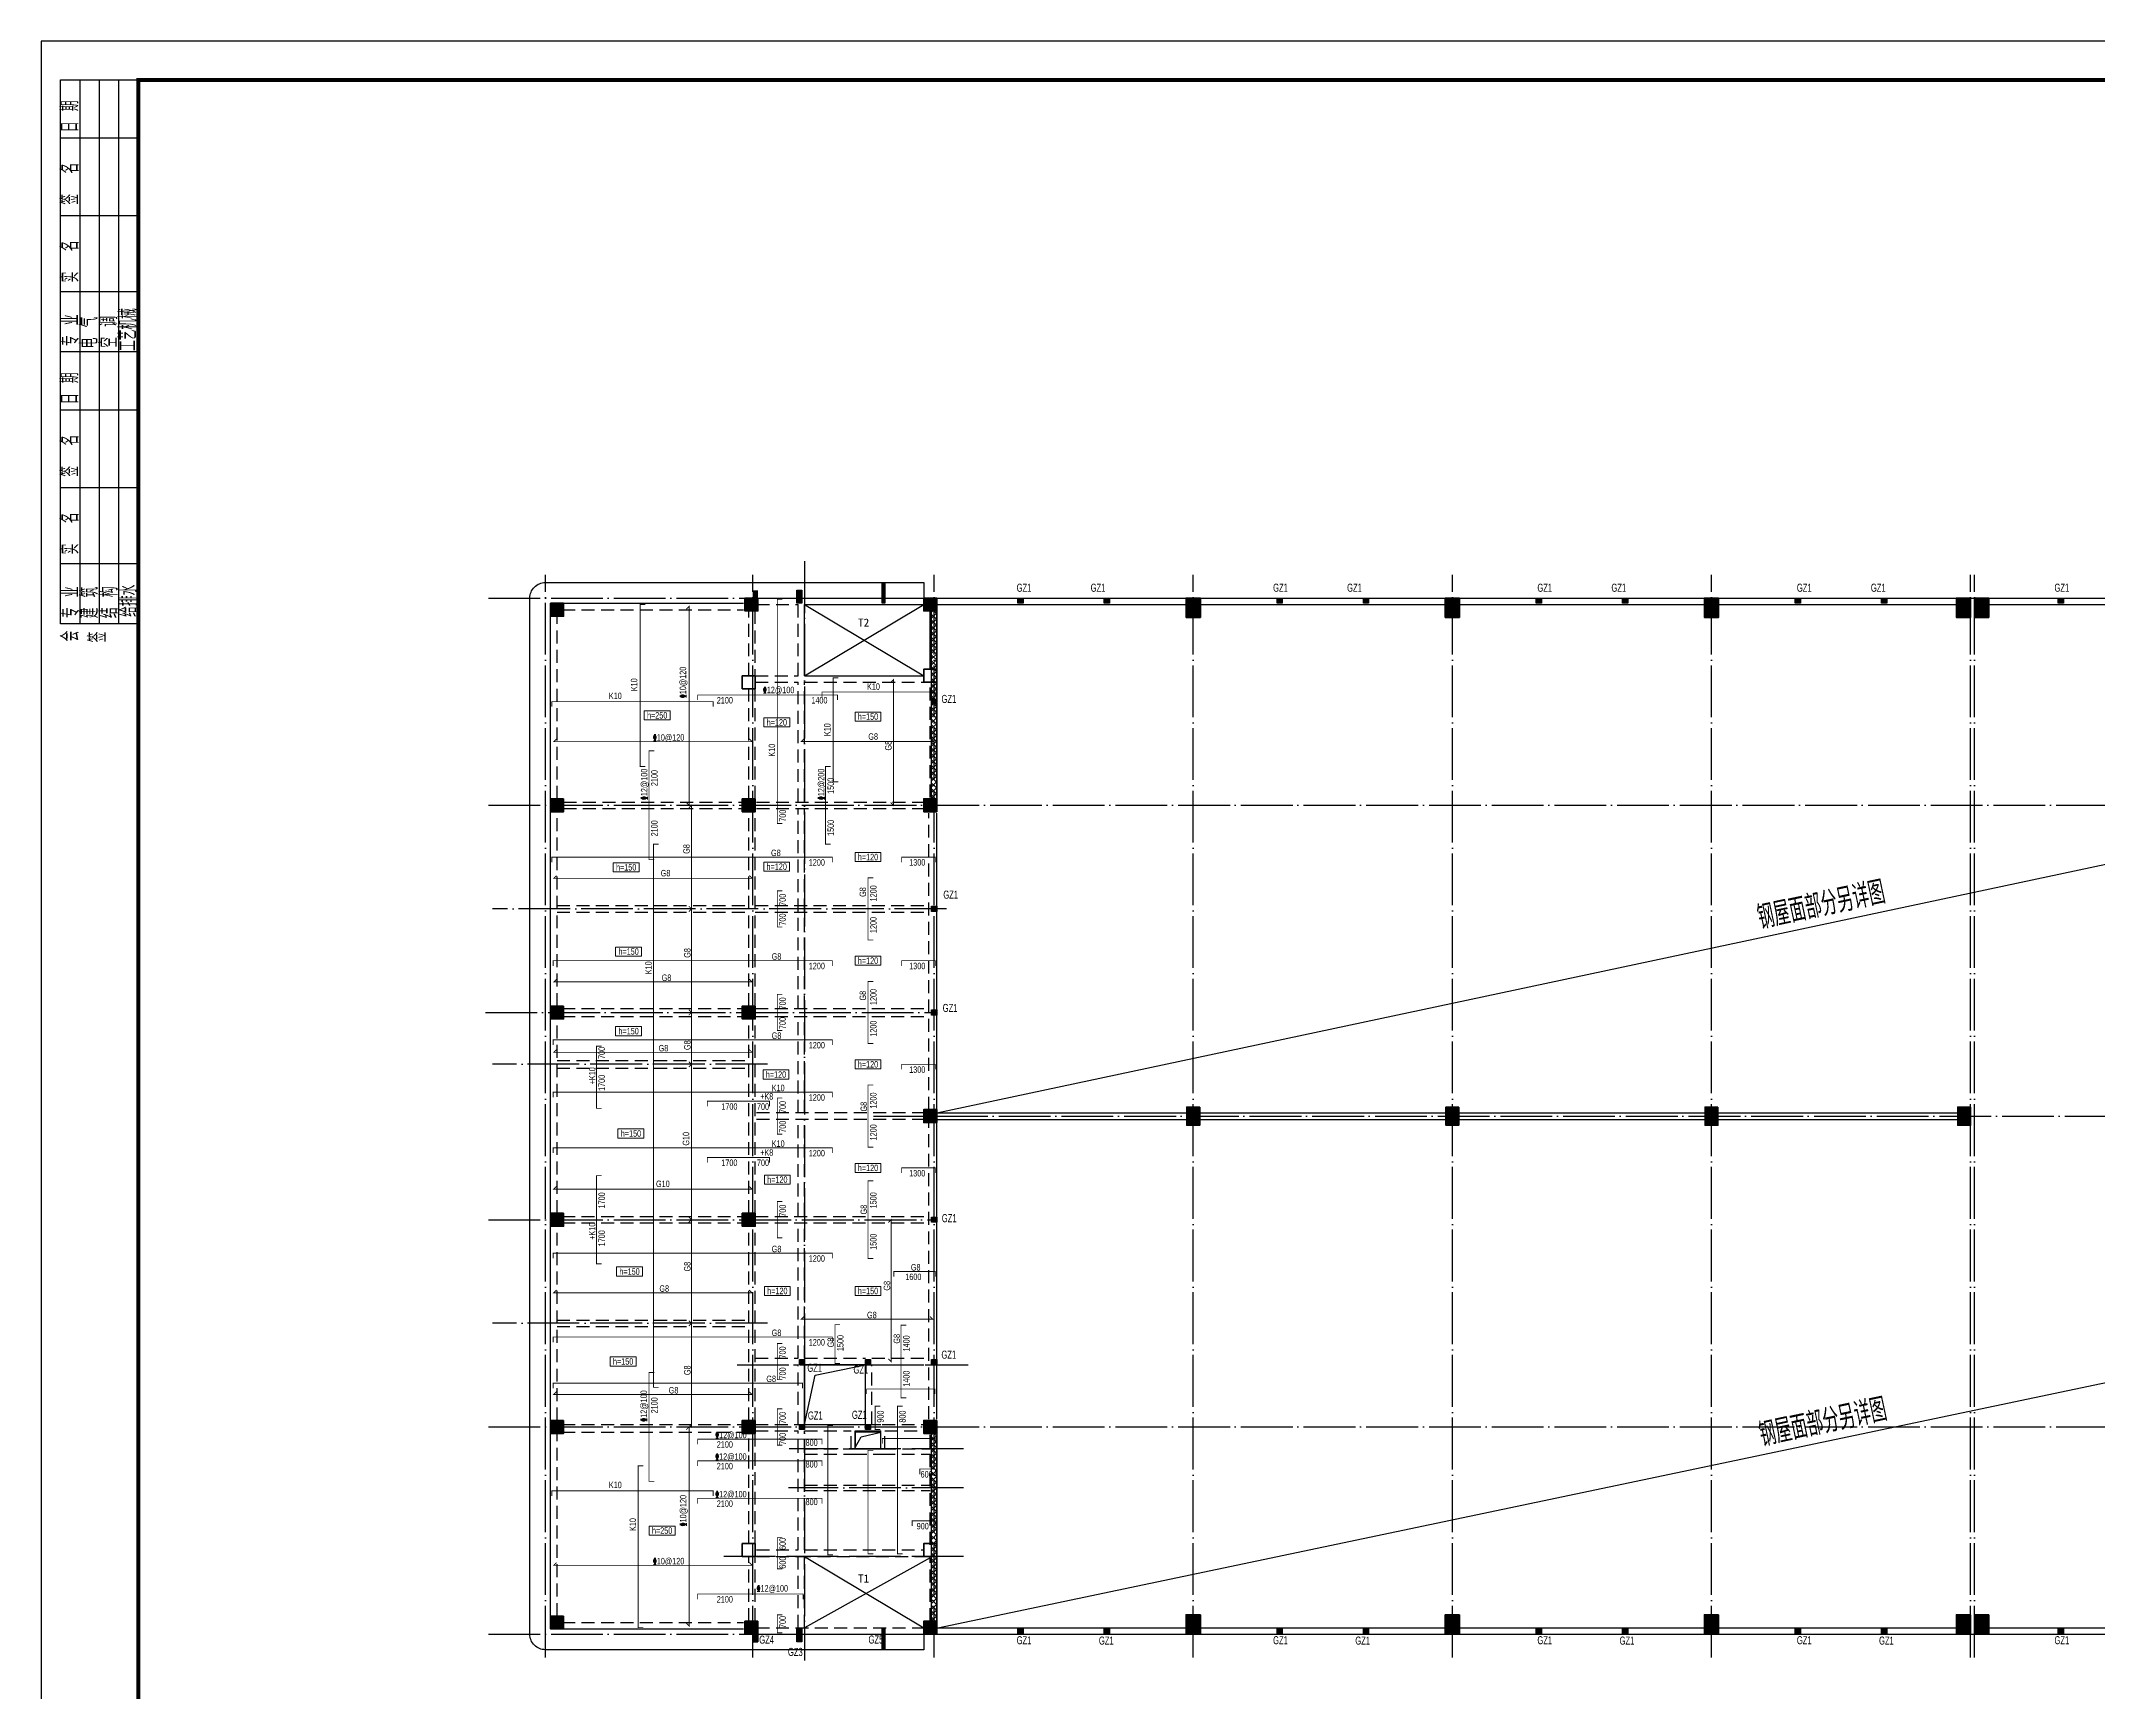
# Model space of a CAD drawing. Extents: x -695511 to 885008, y -751583 to -95266.
# Drawn here: x -68504 to 10901, y -529601 to -465836 of the extents above; entities that cross this region are included whole.
import ezdxf
from ezdxf.enums import TextEntityAlignment as Align

# ---------------------------------------------------------------- set-up
doc = ezdxf.new("R2010")
doc.units = 0
doc.header["$LTSCALE"] = 1000
doc.header["$MEASUREMENT"] = 0
doc.linetypes.add('DOTE', pattern=[2.42, 2, -0.2, 0.02, -0.2])
doc.linetypes.add('线型3', pattern=[750, 500, -250])
for name, color, linetype in [('14', 1, 'Continuous'), ('_0', 7, 'Continuous'), ('BAN', 191, 'Continuous'), ('DOTE', 1, 'Continuous'), ('GZ', 211, 'Continuous'), ('PUB_TITLE', 4, 'Continuous'), ('SEDOTE', 40, 'DOTE'), ('WALL', 4, 'Continuous'), ('填充', 8, 'Continuous'), ('板厚标注', 7, 'Continuous'), ('板厚标注边框', 7, 'Continuous')]:
    doc.layers.add(name, color=color, linetype=linetype)
for name, color, linetype, lineweight in [('BEAM', 4, 'Continuous', 25), ('BEAM-DASH', 4, '线型3', 25), ('HOLE', 7, 'Continuous', 25), ('板洞边线', 253, 'Continuous', 18), ('梁名称编号', 2, 'Continuous', 18), ('楼板正筋文字', 7, 'Continuous', 18), ('楼板正筋钢筋', 1, 'Continuous', 35), ('楼板负筋文字', 7, 'Continuous', 18), ('楼板负筋标注', 142, 'Continuous', 18), ('楼板负筋钢筋', 14, 'Continuous', 35), ('砼柱', 2, 'Continuous', 35)]:
    doc.layers.add(name, color=color, linetype=linetype, lineweight=lineweight)
doc.styles.add('hztxt', font='romand_pkpm', dxfattribs={"bigfont": 'gbcbig'})
doc.styles.add('宋体', font='simsun.ttc')
doc.styles.add('样式 1', font='GS_TXT.shx', dxfattribs={"width": 0.7, "height": 375, "bigfont": 'yjkchn.shx'})
doc.styles.add('样式 5', font='GS_TXT.shx', dxfattribs={"width": 0.7, "height": 250, "bigfont": 'yjkchn.shx'})

# ---------------------------------------------------------------- blocks, each defined once
blk = doc.blocks.new('zw')
at = {"layer": 'DOTE', "linetype": 'DOTE'}
for p, q in [((-185373, -1049032), (-185373, -1007232)), ((-177373, -1049032), (-177373, -1007232)), ((-170373, -1049032), (-170373, -1007232)), ((-160373, -1049032), (-160373, -1007232)), ((-150373, -1049032), (-150373, -1007232)), ((-140373, -1049032), (-140373, -1007232)), ((-130373, -1049032), (-130373, -1007232)), ((-130223, -1049032), (-130223, -1007232)), ((-187573, -1008132), (-73373, -1008132)), ((-187573, -1016132), (-73373, -1016132)), ((-187684, -1024132), (-170373, -1024132)), ((-172717, -1028132), (-73373, -1028132)), ((-187573, -1032132), (-170373, -1032132)), ((-187573, -1040132), (-73373, -1040132)), ((-187573, -1048132), (-73373, -1048132))]:
    blk.add_line(p, q, dxfattribs=at)
blk = doc.blocks.new('5fmb')
at = {"layer": 'BEAM'}
for p, q in [((259174, -575246), (266174, -575246)), ((266674, -575046), (273174, -575046)), ((268524, -578046), (268524, -575296)), ((268524, -575296), (273174, -575296)), ((273374, -577796), (273374, -575546)), ((273624, -582746), (273624, -575546)), ((273674, -575046), (283274, -575046)), ((273674, -575296), (283274, -575296)), ((283774, -575046), (293274, -575046)), ((283774, -575296), (293274, -575296)), ((293774, -575046), (303274, -575046)), ((293774, -575296), (303274, -575296)), ((303774, -575046), (313024, -575046)), ((303774, -575296), (313024, -575296)), ((314174, -575046), (323424, -575046)), ((314174, -575296), (323424, -575296)), ((258724, -582796), (258724, -575746)), ((258724, -590796), (258724, -583296)), ((273624, -594796), (273624, -583346)), ((258724, -598796), (258724, -591296)), ((273624, -594921), (283274, -594921)), ((273624, -595171), (283274, -595171)), ((273624, -606746), (273624, -595296)), ((283774, -594921), (293274, -594921)), ((283774, -595171), (293274, -595171)), ((293774, -594921), (303274, -594921)), ((293774, -595171), (303274, -595171)), ((303774, -594921), (313024, -594921)), ((303774, -595171), (313024, -595171)), ((258724, -606796), (258724, -599296)), ((268524, -606946), (268524, -604646)), ((268524, -604646), (270874, -604646)), ((270874, -606946), (270874, -604646)), ((258724, -614346), (258724, -607296)), ((268424, -606946), (270424, -606946)), ((270424, -606946), (270974, -606946)), ((270474, -607196), (271474, -607196)), ((270474, -607896), (270474, -607196)), ((271474, -607896), (271474, -607196)), ((273624, -611596), (273624, -607346)), ((270399, -607896), (271549, -607896)), ((273624, -614546), (273624, -612096)), ((259174, -614846), (266174, -614846)), ((266674, -615046), (273174, -615046)), ((273674, -614796), (283274, -614796)), ((273674, -615046), (283274, -615046)), ((283774, -614796), (293274, -614796)), ((283774, -615046), (293274, -615046)), ((293774, -614796), (303274, -614796)), ((293774, -615046), (303274, -615046)), ((303774, -614796), (313024, -614796)), ((303774, -615046), (313024, -615046)), ((314174, -614796), (323424, -614796)), ((314174, -615046), (323424, -615046))]:
    blk.add_line(p, q, dxfattribs=at)
blk.add_lwpolyline([(268524, -578046), (273124, -578046)], dxfattribs=at)
at = {"layer": 'BEAM-DASH', "ltscale": 0.001}
for p, q in [((259174, -575496), (266174, -575496)), ((266374, -578046), (266374, -575546)), ((266624, -582796), (266624, -575546)), ((266674, -575296), (268274, -575296)), ((268274, -578046), (268274, -575296)), ((258974, -582796), (258974, -575746)), ((266374, -582796), (266374, -578546)), ((268274, -582896), (268274, -578296)), ((268524, -582896), (268524, -578296)), ((273374, -582746), (273374, -578296)), ((258974, -590796), (258974, -583296)), ((259224, -582921), (266174, -582921)), ((259224, -583171), (266174, -583171)), ((266374, -590796), (266374, -583296)), ((266624, -590796), (266624, -583296)), ((266674, -582921), (273124, -582921)), ((266674, -583171), (273124, -583171)), ((268274, -590896), (268274, -583196)), ((268524, -590896), (268524, -583196)), ((273324, -594796), (273324, -583346)), ((258974, -586921), (266374, -586921)), ((258974, -587171), (266374, -587171)), ((266624, -586921), (273324, -586921)), ((266624, -587171), (273324, -587171)), ((258974, -598796), (258974, -591296)), ((259174, -590896), (266174, -590896)), ((259174, -591196), (266174, -591196)), ((266374, -598796), (266374, -591296)), ((266624, -590896), (273324, -590896)), ((266624, -591196), (273324, -591196)), ((266624, -598796), (266624, -591296)), ((268274, -594921), (268274, -591196)), ((268524, -594921), (268524, -591196)), ((258974, -592896), (266374, -592896)), ((258974, -593196), (266374, -593196)), ((273174, -594921), (266624, -594921)), ((273174, -595171), (266624, -595171)), ((268274, -598896), (268274, -595171)), ((268524, -598896), (268524, -595171)), ((273324, -606746), (273324, -595296)), ((258974, -606796), (258974, -599296)), ((259174, -598921), (266174, -598921)), ((259174, -599171), (266174, -599171)), ((266374, -606796), (266374, -599296)), ((266624, -598921), (273324, -598921)), ((266624, -599171), (273324, -599171)), ((266624, -606796), (266624, -599296)), ((268274, -604396), (268274, -599196)), ((268524, -604396), (268524, -599196)), ((258974, -602921), (266374, -602921)), ((258974, -603171), (266374, -603171)), ((266624, -604396), (268274, -604396)), ((266624, -604646), (268274, -604646)), ((268274, -606946), (268274, -604646)), ((268524, -604396), (270874, -604396)), ((271124, -604396), (273324, -604396)), ((271124, -604646), (273324, -604646)), ((271124, -606946), (271124, -604646)), ((258974, -614346), (258974, -607296)), ((259174, -606946), (266174, -606946)), ((259174, -607246), (266174, -607246)), ((266374, -607996), (266374, -607296)), ((266624, -606946), (268424, -606946)), ((266624, -607196), (268274, -607196)), ((266624, -611546), (266624, -607296)), ((268274, -611796), (268274, -607196)), ((268524, -611796), (268524, -607196)), ((268524, -607196), (270324, -607196)), ((270324, -607896), (270324, -607196)), ((270974, -606946), (271524, -606946)), ((271524, -606946), (273124, -606946)), ((271624, -607196), (273124, -607196)), ((271624, -607896), (271624, -607196)), ((273374, -611596), (273374, -607346)), ((266374, -609396), (266374, -607996)), ((268524, -607896), (270399, -607896)), ((268524, -608096), (270424, -608096)), ((270424, -608096), (271524, -608096)), ((271524, -608096), (273374, -608096)), ((271549, -607896), (273374, -607896)), ((266374, -611546), (266374, -609396)), ((268524, -609296), (273374, -609296)), ((268524, -609496), (273374, -609496)), ((266374, -614546), (266374, -612046)), ((266624, -614546), (266624, -612046)), ((266674, -611796), (268274, -611796)), ((266674, -612046), (268524, -612046)), ((268274, -612046), (273124, -612046)), ((268274, -614796), (268274, -612046)), ((268524, -611796), (273124, -611796)), ((268524, -614796), (268524, -612046)), ((273374, -614546), (273374, -612096)), ((259174, -614596), (266174, -614596)), ((266674, -614796), (273174, -614796))]:
    blk.add_line(p, q, dxfattribs=at)
for points in [[(266624, -578046), (268274, -578046)], [(266624, -578296), (268274, -578296)], [(268524, -578296), (273124, -578296)]]:
    blk.add_lwpolyline(points, dxfattribs=at)
blk = doc.blocks.new('3fcol(2)')
at = {"layer": '填充'}
h = blk.add_hatch(color=256, dxfattribs=at)
h.dxf.hatch_style = 1
h.paths.add_polyline_path([(186185, -674597), (185685, -674597), (185685, -675097), (186185, -675097)])
h = blk.add_hatch(color=256, dxfattribs=at)
h.dxf.hatch_style = 1
h.paths.add_polyline_path([(193685, -674397), (193185, -674397), (193185, -674897), (193685, -674897)])
h = blk.add_hatch(color=256, dxfattribs=at)
h.dxf.hatch_style = 1
h.paths.add_polyline_path([(200585, -674397), (200085, -674397), (200085, -674897), (200585, -674897)])
h = blk.add_hatch(color=256, dxfattribs=at)
h.dxf.hatch_style = 1
h.paths.add_polyline_path([(210760, -674397), (210210, -674397), (210210, -675147), (210760, -675147)])
h = blk.add_hatch(color=256, dxfattribs=at)
h.dxf.hatch_style = 1
h.paths.add_polyline_path([(220760, -674397), (220210, -674397), (220210, -675147), (220760, -675147)])
h = blk.add_hatch(color=256, dxfattribs=at)
h.dxf.hatch_style = 1
h.paths.add_polyline_path([(230760, -674397), (230210, -674397), (230210, -675147), (230760, -675147)])
h = blk.add_hatch(color=256, dxfattribs=at)
h.dxf.hatch_style = 1
h.paths.add_polyline_path([(240485, -674397), (239935, -674397), (239935, -675147), (240485, -675147)])
h = blk.add_hatch(color=256, dxfattribs=at)
h.dxf.hatch_style = 1
h.paths.add_polyline_path([(241185, -674397), (240635, -674397), (240635, -675147), (241185, -675147)])
h = blk.add_hatch(color=256, dxfattribs=at)
h.dxf.hatch_style = 1
h.paths.add_polyline_path([(186185, -682147), (185685, -682147), (185685, -682647), (186185, -682647)])
h = blk.add_hatch(color=256, dxfattribs=at)
h.dxf.hatch_style = 1
h.paths.add_polyline_path([(193585, -682147), (193085, -682147), (193085, -682647), (193585, -682647)])
h = blk.add_hatch(color=256, dxfattribs=at)
h.dxf.hatch_style = 1
h.paths.add_polyline_path([(200585, -682147), (200085, -682147), (200085, -682647), (200585, -682647)])
h = blk.add_hatch(color=256, dxfattribs=at)
h.dxf.hatch_style = 1
h.paths.add_polyline_path([(186185, -690147), (185685, -690147), (185685, -690647), (186185, -690647)])
h = blk.add_hatch(color=256, dxfattribs=at)
h.dxf.hatch_style = 1
h.paths.add_polyline_path([(193585, -690147), (193085, -690147), (193085, -690647), (193585, -690647)])
h = blk.add_hatch(color=256, dxfattribs=at)
h.dxf.hatch_style = 1
h.paths.add_polyline_path([(200585, -694147), (200085, -694147), (200085, -694647), (200585, -694647)])
h = blk.add_hatch(color=256, dxfattribs=at)
h.dxf.hatch_style = 1
h.paths.add_polyline_path([(210735, -694047), (210235, -694047), (210235, -694747), (210735, -694747)])
h = blk.add_hatch(color=256, dxfattribs=at)
h.dxf.hatch_style = 1
h.paths.add_polyline_path([(220735, -694047), (220235, -694047), (220235, -694747), (220735, -694747)])
h = blk.add_hatch(color=256, dxfattribs=at)
h.dxf.hatch_style = 1
h.paths.add_polyline_path([(230735, -694047), (230235, -694047), (230235, -694747), (230735, -694747)])
h = blk.add_hatch(color=256, dxfattribs=at)
h.dxf.hatch_style = 1
h.paths.add_polyline_path([(240485, -694047), (239985, -694047), (239985, -694747), (240485, -694747)])
h = blk.add_hatch(color=256, dxfattribs=at)
h.dxf.hatch_style = 1
h.paths.add_polyline_path([(186185, -698147), (185685, -698147), (185685, -698647), (186185, -698647)])
h = blk.add_hatch(color=256, dxfattribs=at)
h.dxf.hatch_style = 1
h.paths.add_polyline_path([(193585, -698147), (193085, -698147), (193085, -698647), (193585, -698647)])
h = blk.add_hatch(color=256, dxfattribs=at)
h.dxf.hatch_style = 1
h.paths.add_polyline_path([(186185, -706147), (185685, -706147), (185685, -706647), (186185, -706647)])
h = blk.add_hatch(color=256, dxfattribs=at)
h.dxf.hatch_style = 1
h.paths.add_polyline_path([(193585, -706147), (193085, -706147), (193085, -706647), (193585, -706647)])
h = blk.add_hatch(color=256, dxfattribs=at)
h.dxf.hatch_style = 1
h.paths.add_polyline_path([(200585, -706147), (200085, -706147), (200085, -706647), (200585, -706647)])
h = blk.add_hatch(color=256, dxfattribs=at)
h.dxf.hatch_style = 1
h.paths.add_polyline_path([(186185, -713697), (185685, -713697), (185685, -714197), (186185, -714197)])
h = blk.add_hatch(color=256, dxfattribs=at)
h.dxf.hatch_style = 1
h.paths.add_polyline_path([(210760, -713647), (210210, -713647), (210210, -714397), (210760, -714397)])
h = blk.add_hatch(color=256, dxfattribs=at)
h.dxf.hatch_style = 1
h.paths.add_polyline_path([(220760, -713647), (220210, -713647), (220210, -714397), (220760, -714397)])
h = blk.add_hatch(color=256, dxfattribs=at)
h.dxf.hatch_style = 1
h.paths.add_polyline_path([(230760, -713647), (230210, -713647), (230210, -714397), (230760, -714397)])
h = blk.add_hatch(color=256, dxfattribs=at)
h.dxf.hatch_style = 1
h.paths.add_polyline_path([(240485, -713647), (239935, -713647), (239935, -714397), (240485, -714397)])
h = blk.add_hatch(color=256, dxfattribs=at)
h.dxf.hatch_style = 1
h.paths.add_polyline_path([(241185, -713647), (240635, -713647), (240635, -714397), (241185, -714397)])
h = blk.add_hatch(color=256, dxfattribs=at)
h.dxf.hatch_style = 1
h.paths.add_polyline_path([(193685, -713897), (193185, -713897), (193185, -714397), (193685, -714397)])
h = blk.add_hatch(color=256, dxfattribs=at)
h.dxf.hatch_style = 1
h.paths.add_polyline_path([(200585, -713897), (200085, -713897), (200085, -714397), (200585, -714397)])
at = {"layer": '砼柱', "lineweight": 35}
for points in [[(186185, -674597), (185685, -674597), (185685, -675097), (186185, -675097)], [(193685, -674397), (193185, -674397), (193185, -674897), (193685, -674897)], [(200585, -674397), (200085, -674397), (200085, -674897), (200585, -674897)], [(210760, -674397), (210210, -674397), (210210, -675147), (210760, -675147)], [(220760, -674397), (220210, -674397), (220210, -675147), (220760, -675147)], [(230760, -674397), (230210, -674397), (230210, -675147), (230760, -675147)], [(240485, -674397), (239935, -674397), (239935, -675147), (240485, -675147)], [(241185, -674397), (240635, -674397), (240635, -675147), (241185, -675147)], [(200585, -677147), (200085, -677147), (200085, -677647), (200585, -677647)], [(193585, -677397), (193085, -677397), (193085, -677897), (193585, -677897)], [(186185, -682147), (185685, -682147), (185685, -682647), (186185, -682647)], [(193585, -682147), (193085, -682147), (193085, -682647), (193585, -682647)], [(200585, -682147), (200085, -682147), (200085, -682647), (200585, -682647)], [(186185, -690147), (185685, -690147), (185685, -690647), (186185, -690647)], [(193585, -690147), (193085, -690147), (193085, -690647), (193585, -690647)], [(200585, -694147), (200085, -694147), (200085, -694647), (200585, -694647)], [(210735, -694047), (210235, -694047), (210235, -694747), (210735, -694747)], [(220735, -694047), (220235, -694047), (220235, -694747), (220735, -694747)], [(230735, -694047), (230235, -694047), (230235, -694747), (230735, -694747)], [(240485, -694047), (239985, -694047), (239985, -694747), (240485, -694747)], [(186185, -698147), (185685, -698147), (185685, -698647), (186185, -698647)], [(193585, -698147), (193085, -698147), (193085, -698647), (193585, -698647)], [(186185, -706147), (185685, -706147), (185685, -706647), (186185, -706647)], [(193585, -706147), (193085, -706147), (193085, -706647), (193585, -706647)], [(200585, -706147), (200085, -706147), (200085, -706647), (200585, -706647)], [(193585, -710897), (193085, -710897), (193085, -711397), (193585, -711397)], [(200585, -710897), (200085, -710897), (200085, -711397), (200585, -711397)], [(186185, -713697), (185685, -713697), (185685, -714197), (186185, -714197)], [(210760, -713647), (210210, -713647), (210210, -714397), (210760, -714397)], [(220760, -713647), (220210, -713647), (220210, -714397), (220760, -714397)], [(230760, -713647), (230210, -713647), (230210, -714397), (230760, -714397)], [(240485, -713647), (239935, -713647), (239935, -714397), (240485, -714397)], [(241185, -713647), (240635, -713647), (240635, -714397), (241185, -714397)], [(193685, -713897), (193185, -713897), (193185, -714397), (193685, -714397)], [(200585, -713897), (200085, -713897), (200085, -714397), (200585, -714397)]]:
    blk.add_lwpolyline(points, close=True, dxfattribs=at)
blk = doc.blocks.new('5fzx')
h = blk.add_hatch(color=256)
h.dxf.hatch_style = 1
h.paths.add_polyline_path([(568525, -875685), (568325, -875685), (568325, -876185), (568525, -876185)])
h = blk.add_hatch(color=256)
h.dxf.hatch_style = 1
h.paths.add_polyline_path([(570225, -876185), (570025, -876185), (570025, -875685), (570225, -875685)])
h = blk.add_hatch(color=256)
h.dxf.hatch_style = 1
h.paths.add_polyline_path([(573425, -875385), (573425, -876185), (573325, -876185), (573325, -875385)])
h = blk.add_hatch(color=256)
h.dxf.hatch_style = 1
h.paths.add_polyline_path([(568525, -915785), (568325, -915785), (568325, -916285), (568525, -916285)])
h = blk.add_hatch(color=256)
h.dxf.hatch_style = 1
h.paths.add_polyline_path([(570225, -916285), (570025, -916285), (570025, -915785), (570225, -915785)])
h = blk.add_hatch(color=256)
h.dxf.hatch_style = 1
h.paths.add_polyline_path([(573425, -915785), (573425, -916585), (573325, -916585), (573325, -915785)])
blk.add_lwpolyline([(574925, -915985), (574925, -916585), (560325, -916585, -0.414214), (559725, -915985), (559725, -875985, -0.414214), (560325, -875385), (574925, -875385), (574925, -875985)], format="xyb")
at = {"color": 4}
for points in [[(570225, -876185), (570025, -876185), (570025, -875685), (570225, -875685)], [(570225, -916285), (570025, -916285), (570025, -915785), (570225, -915785)]]:
    blk.add_lwpolyline(points, close=True, dxfattribs=at)
at = {"layer": 'WALL'}
for points in [[(573425, -875385), (573425, -876185), (573325, -876185), (573325, -875385), (573425, -875385)], [(570225, -875885), (570225, -876185), (570025, -876185), (570025, -875885), (570225, -875885)], [(570225, -915985), (570225, -916285), (570025, -916285), (570025, -915985), (570225, -915985)], [(573425, -915785), (573425, -916585), (573325, -916585), (573325, -915785), (573425, -915785)]]:
    blk.add_lwpolyline(points, dxfattribs=at)
blk = doc.blocks.new('5fgzz')
at = {"layer": 'GZ'}
h = blk.add_hatch(color=256, dxfattribs=at)
h.dxf.hatch_style = 1
h.paths.add_polyline_path([(574104, -682568), (574104, -682368), (574304, -682368), (574304, -682568)])
h = blk.add_hatch(color=256, dxfattribs=at)
h.dxf.hatch_style = 1
h.paths.add_polyline_path([(577437, -682568), (577437, -682368), (577637, -682368), (577637, -682568)])
h = blk.add_hatch(color=256, dxfattribs=at)
h.dxf.hatch_style = 1
h.paths.add_polyline_path([(584104, -682568), (584104, -682368), (584304, -682368), (584304, -682568)])
h = blk.add_hatch(color=256, dxfattribs=at)
h.dxf.hatch_style = 1
h.paths.add_polyline_path([(587437, -682568), (587437, -682368), (587637, -682368), (587637, -682568)])
h = blk.add_hatch(color=256, dxfattribs=at)
h.dxf.hatch_style = 1
h.paths.add_polyline_path([(594104, -682568), (594104, -682368), (594304, -682368), (594304, -682568)])
h = blk.add_hatch(color=256, dxfattribs=at)
h.dxf.hatch_style = 1
h.paths.add_polyline_path([(597437, -682568), (597437, -682368), (597637, -682368), (597637, -682568)])
h = blk.add_hatch(color=256, dxfattribs=at)
h.dxf.hatch_style = 1
h.paths.add_polyline_path([(604104, -682568), (604104, -682368), (604304, -682368), (604304, -682568)])
h = blk.add_hatch(color=256, dxfattribs=at)
h.dxf.hatch_style = 1
h.paths.add_polyline_path([(607437, -682568), (607437, -682368), (607637, -682368), (607637, -682568)])
h = blk.add_hatch(color=256, dxfattribs=at)
h.dxf.hatch_style = 1
h.paths.add_polyline_path([(614254, -682568), (614254, -682368), (614454, -682368), (614454, -682568)])
h = blk.add_hatch(color=256, dxfattribs=at)
h.dxf.hatch_style = 1
h.paths.add_polyline_path([(570771, -686468), (570771, -686268), (570971, -686268), (570971, -686468)])
h = blk.add_hatch(color=256, dxfattribs=at)
h.dxf.hatch_style = 1
h.paths.add_polyline_path([(570771, -694468), (570771, -694268), (570971, -694268), (570971, -694468)])
h = blk.add_hatch(color=256, dxfattribs=at)
h.dxf.hatch_style = 1
h.paths.add_polyline_path([(570771, -698468), (570771, -698268), (570971, -698268), (570971, -698468)])
h = blk.add_hatch(color=256, dxfattribs=at)
h.dxf.hatch_style = 1
h.paths.add_polyline_path([(570771, -706468), (570771, -706268), (570971, -706268), (570971, -706468)])
h = blk.add_hatch(color=256, dxfattribs=at)
h.dxf.hatch_style = 1
h.paths.add_polyline_path([(565671, -711968), (565671, -711768), (565871, -711768), (565871, -711968)])
h = blk.add_hatch(color=256, dxfattribs=at)
h.dxf.hatch_style = 1
h.paths.add_polyline_path([(568221, -711968), (568221, -711768), (568421, -711768), (568421, -711968)])
h = blk.add_hatch(color=256, dxfattribs=at)
h.dxf.hatch_style = 1
h.paths.add_polyline_path([(570771, -711968), (570771, -711768), (570971, -711768), (570971, -711968)])
h = blk.add_hatch(color=256, dxfattribs=at)
h.dxf.hatch_style = 1
h.paths.add_polyline_path([(565671, -714468), (565671, -714268), (565871, -714268), (565871, -714468)])
h = blk.add_hatch(color=256, dxfattribs=at)
h.dxf.hatch_style = 1
h.paths.add_polyline_path([(568221, -714468), (568221, -714268), (568421, -714268), (568421, -714468)])
h = blk.add_hatch(color=256, dxfattribs=at)
h.dxf.hatch_style = 1
h.paths.add_polyline_path([(574104, -722368), (574104, -722168), (574304, -722168), (574304, -722368)])
h = blk.add_hatch(color=256, dxfattribs=at)
h.dxf.hatch_style = 1
h.paths.add_polyline_path([(577437, -722368), (577437, -722168), (577637, -722168), (577637, -722368)])
h = blk.add_hatch(color=256, dxfattribs=at)
h.dxf.hatch_style = 1
h.paths.add_polyline_path([(584104, -722368), (584104, -722168), (584304, -722168), (584304, -722368)])
h = blk.add_hatch(color=256, dxfattribs=at)
h.dxf.hatch_style = 1
h.paths.add_polyline_path([(587437, -722368), (587437, -722168), (587637, -722168), (587637, -722368)])
h = blk.add_hatch(color=256, dxfattribs=at)
h.dxf.hatch_style = 1
h.paths.add_polyline_path([(594104, -722368), (594104, -722168), (594304, -722168), (594304, -722368)])
h = blk.add_hatch(color=256, dxfattribs=at)
h.dxf.hatch_style = 1
h.paths.add_polyline_path([(597437, -722368), (597437, -722168), (597637, -722168), (597637, -722368)])
h = blk.add_hatch(color=256, dxfattribs=at)
h.dxf.hatch_style = 1
h.paths.add_polyline_path([(604104, -722368), (604104, -722168), (604304, -722168), (604304, -722368)])
h = blk.add_hatch(color=256, dxfattribs=at)
h.dxf.hatch_style = 1
h.paths.add_polyline_path([(607437, -722368), (607437, -722168), (607637, -722168), (607637, -722368)])
h = blk.add_hatch(color=256, dxfattribs=at)
h.dxf.hatch_style = 1
h.paths.add_polyline_path([(614254, -722368), (614254, -722168), (614454, -722168), (614454, -722368)])
for points in [[(574104, -682568), (574104, -682368), (574304, -682368), (574304, -682568)], [(577437, -682568), (577437, -682368), (577637, -682368), (577637, -682568)], [(584104, -682568), (584104, -682368), (584304, -682368), (584304, -682568)], [(587437, -682568), (587437, -682368), (587637, -682368), (587637, -682568)], [(594104, -682568), (594104, -682368), (594304, -682368), (594304, -682568)], [(597437, -682568), (597437, -682368), (597637, -682368), (597637, -682568)], [(604104, -682568), (604104, -682368), (604304, -682368), (604304, -682568)], [(607437, -682568), (607437, -682368), (607637, -682368), (607637, -682568)], [(614254, -682568), (614254, -682368), (614454, -682368), (614454, -682568)], [(570771, -686468), (570771, -686268), (570971, -686268), (570971, -686468)], [(570771, -694468), (570771, -694268), (570971, -694268), (570971, -694468)], [(570771, -698468), (570771, -698268), (570971, -698268), (570971, -698468)], [(570771, -706468), (570771, -706268), (570971, -706268), (570971, -706468)], [(565671, -711968), (565671, -711768), (565871, -711768), (565871, -711968)], [(568221, -711968), (568221, -711768), (568421, -711768), (568421, -711968)], [(570771, -711968), (570771, -711768), (570971, -711768), (570971, -711968)], [(565671, -714468), (565671, -714268), (565871, -714268), (565871, -714468)], [(568221, -714468), (568221, -714268), (568421, -714268), (568421, -714468)], [(574104, -722368), (574104, -722168), (574304, -722168), (574304, -722368)], [(577437, -722368), (577437, -722168), (577637, -722168), (577637, -722368)], [(584104, -722368), (584104, -722168), (584304, -722168), (584304, -722368)], [(587437, -722368), (587437, -722168), (587637, -722168), (587637, -722368)], [(594104, -722368), (594104, -722168), (594304, -722168), (594304, -722368)], [(597437, -722368), (597437, -722168), (597637, -722168), (597637, -722368)], [(604104, -722368), (604104, -722168), (604304, -722168), (604304, -722368)], [(607437, -722368), (607437, -722168), (607637, -722168), (607637, -722368)], [(614254, -722368), (614254, -722168), (614454, -722168), (614454, -722368)]]:
    blk.add_lwpolyline(points, close=True, dxfattribs=at)
blk = doc.blocks.new('A$C393D5F54')
at = {"layer": '14'}
for p, q in [((0, 446), (0, 14446)), ((0, 14446), (2000, 14446)), ((500, 446), (500, 14446)), ((1000, 446), (1000, 14446)), ((1500, 446), (1500, 14446)), ((2000, 446), (2000, 14446)), ((2000, 12946), (0, 12946)), ((2000, 10946), (0, 10946)), ((2000, 8990), (0, 8990)), ((2000, 7446), (0, 7446)), ((2000, 5946), (0, 5946)), ((2000, 3946), (0, 3946)), ((2000, 1990), (0, 1990)), ((2000, 446), (0, 446))]:
    blk.add_line(p, q, dxfattribs=at)
at = {"layer": '14', "style": 'hztxt', "width": 0.85}
for s, p in [('日 期', (462, 13105)), ('签  名', (466, 11238)), ('实  名', (466, 9238)), ('工艺机械', (1953, 7471)), ('专 业', (472, 7598)), ('电 气', (957, 7540)), ('空 调', (1460, 7558)), ('日 期', (462, 6105)), ('签  名', (466, 4238)), ('实  名', (466, 2238)), ('专 业', (480, 598)), ('建 筑', (967, 592)), ('结 构', (1470, 597)), ('给排水', (1970, 629)), ('会', (470, -3)), ('签', (1174, -27))]:
    blk.add_text(s, height=450, rotation=90, dxfattribs=at).set_placement(p)

msp = doc.modelspace()

# ---------------------------------------------------------------- hatches: boundary and pattern name
at = {"layer": 'BAN'}
h = msp.add_hatch(dxfattribs=at)
h.set_pattern_fill('ANSI37', color=256, scale=100)
h.set_pattern_definition([(45, (-609372.05, 280558.7), (-112.253202, 112.253202), []), (135, (-609372.05, 280558.7), (-112.253202, -112.253202), [])])
h.paths.add_polyline_path([(-33946.8, -487834.8), (-33946.8, -495084.8), (-34146.8, -495084.8), (-34146.8, -487834.8)])
h = msp.add_hatch(dxfattribs=at)
h.set_pattern_fill('ANSI37', color=256, scale=100)
h.set_pattern_definition([(45, (-609372.05, 248808.7), (-112.253202, 112.253202), []), (135, (-609372.05, 248808.7), (-112.253202, -112.253202), [])])
h.paths.add_polyline_path([(-33946.8, -519584.8), (-33946.8, -526834.8), (-34146.8, -526834.8), (-34146.8, -519584.8)])

# ---------------------------------------------------------------- linework, layer by layer
at = {"color": 4}
msp.add_lwpolyline([(-40846.8, -527134.8), (-41046.8, -527134.8), (-41046.8, -527634.8), (-40846.8, -527634.8)], close=True, dxfattribs=at)
at = {"layer": '_0'}
for points in [[(-39046.8, -490334.8), (-34446.8, -487584.8)], [(-39046.8, -487584.8), (-34446.8, -490334.8)], [(-33946.8, -507209.8), (58272.1, -487584.8)], [(-33896.8, -527084.8), (58703.2, -507634.8)]]:
    msp.add_lwpolyline(points, dxfattribs=at)
at = {"layer": 'BAN'}
for points in [[(-33946.8, -487834.8), (-33946.8, -495084.8), (-34146.8, -495084.8), (-34146.8, -487834.8), (-33946.8, -487834.8)], [(-33946.8, -519584.8), (-33946.8, -526834.8), (-34146.8, -526834.8), (-34146.8, -519584.8), (-33946.8, -519584.8)]]:
    msp.add_lwpolyline(points, dxfattribs=at)
at = {"layer": 'HOLE'}
for points in [[(-36696.8, -516934.8), (-39046.8, -516934.8), (-39046.8, -519234.8), (-38640.2, -517341.4), (-36696.8, -516934.8)], [(-39046.8, -519234.8), (-36696.8, -519234.8), (-36696.8, -516934.8), (-39046.8, -516934.8), (-39046.8, -519234.8)], [(-36096.8, -519534.8), (-37096.8, -519534.8), (-37096.8, -520134.8), (-36867, -519714.6), (-36096.8, -519534.8)]]:
    msp.add_lwpolyline(points, close=True, dxfattribs=at)
for points in [[(-39046.8, -524334.8), (-34446.8, -527084.8)], [(-34196.8, -524384.8), (-39046.8, -527084.8)]]:
    msp.add_lwpolyline(points, dxfattribs=at)
at = {"layer": 'PUB_TITLE'}
msp.add_lwpolyline([(-68504.5, -554936), (89145.5, -554936), (89145.5, -465836), (-68504.5, -465836)], close=True, dxfattribs=at)
at = {"layer": 'PUB_TITLE', "const_width": 150}
msp.add_lwpolyline([(-64754.5, -553436), (87645.5, -553436), (87645.5, -467336), (-64754.5, -467336)], close=True, dxfattribs=at)
at = {"layer": 'SEDOTE', "linetype": 'DOTE'}
for p, q in [((-39046.8, -485914), (-39046.8, -528350.6)), ((-33569.3, -499334.8), (-51090, -499334.8)), ((-40477.5, -505334.8), (-51090, -505334.8)), ((-40477.5, -515334.8), (-51090, -515334.8)), ((-41648.7, -516934.8), (-32731.1, -516934.8)), ((-32906.2, -520184.8), (-39642.5, -520184.8)), ((-32906.2, -521684.8), (-39661.5, -521684.8)), ((-32906.2, -524334.8), (-42247.6, -524334.8))]:
    msp.add_line(p, q, dxfattribs=at)
at = {"layer": 'WALL'}
msp.add_lwpolyline([(-40846.8, -527334.8), (-40846.8, -527634.8), (-41046.8, -527634.8), (-41046.8, -527334.8), (-40846.8, -527334.8)], dxfattribs=at)
at = {"layer": '板厚标注边框', "lineweight": 18}
for points in [[(-45231.8, -492037.3), (-44231.8, -492037.3), (-44231.8, -491687.3), (-45231.8, -491687.3)], [(-40614.8, -492309.3), (-39614.8, -492309.3), (-39614.8, -491959.3), (-40614.8, -491959.3)], [(-37096.8, -492086.8), (-36096.8, -492086.8), (-36096.8, -491736.8), (-37096.8, -491736.8)], [(-46428.3, -497904.3), (-45428.3, -497904.3), (-45428.3, -497554.3), (-46428.3, -497554.3)], [(-40619.8, -497881.8), (-39619.8, -497881.8), (-39619.8, -497531.8), (-40619.8, -497531.8)], [(-37096.8, -497509.8), (-36096.8, -497509.8), (-36096.8, -497159.8), (-37096.8, -497159.8)], [(-46334.8, -501157.3), (-45334.8, -501157.3), (-45334.8, -500807.3), (-46334.8, -500807.3)], [(-37096.8, -501509.8), (-36096.8, -501509.8), (-36096.8, -501159.8), (-37096.8, -501159.8)], [(-46334.8, -504230.2), (-45334.8, -504230.2), (-45334.8, -503880.2), (-46334.8, -503880.2)], [(-40647.3, -505904.8), (-39647.3, -505904.8), (-39647.3, -505554.8), (-40647.3, -505554.8)], [(-37096.8, -505509.8), (-36096.8, -505509.8), (-36096.8, -505159.8), (-37096.8, -505159.8)], [(-46244.5, -508180.7), (-45244.5, -508180.7), (-45244.5, -507830.7), (-46244.5, -507830.7)], [(-40596.8, -509963.3), (-39596.8, -509963.3), (-39596.8, -509613.3), (-40596.8, -509613.3)], [(-37096.8, -509509.8), (-36096.8, -509509.8), (-36096.8, -509159.8), (-37096.8, -509159.8)], [(-46299.3, -513509.8), (-45299.3, -513509.8), (-45299.3, -513159.8), (-46299.3, -513159.8)], [(-40596.8, -514259.8), (-39596.8, -514259.8), (-39596.8, -513909.8), (-40596.8, -513909.8)], [(-37096.8, -514259.8), (-36096.8, -514259.8), (-36096.8, -513909.8), (-37096.8, -513909.8)], [(-46546.3, -516982.3), (-45546.3, -516982.3), (-45546.3, -516632.3), (-46546.3, -516632.3)], [(-45041.3, -523509.8), (-44041.3, -523509.8), (-44041.3, -523159.8), (-45041.3, -523159.8)]]:
    msp.add_lwpolyline(points, close=True, dxfattribs=at)
at = {"layer": '板洞边线', "lineweight": 18}
msp.add_line((-34496.8, -524334.8), (-34496.8, -524362.7), dxfattribs=at)
at = {"layer": '楼板正筋钢筋', "lineweight": 35, "const_width": 35}
for points in [[(-43608.6, -495228.8), (-43502.6, -495334.8), (-43502.6, -487659.8), (-43608.6, -487765.9)], [(-35720.1, -495228.8), (-35614, -495334.8), (-35614, -490491.3), (-35720.1, -490597.4)], [(-48615.7, -492773), (-48721.8, -492879.1), (-41071.8, -492879.1), (-41177.9, -492773)], [(-39065.7, -492770.3), (-39171.8, -492876.4), (-34071.8, -492876.4), (-34177.9, -492770.3)], [(-43512.9, -499228.8), (-43406.8, -499334.8), (-43406.8, -495334.8), (-43512.9, -495440.9)], [(-48615.7, -498048.8), (-48721.8, -498154.8), (-41071.8, -498154.8), (-41177.9, -498048.8)], [(-43512.9, -503228.8), (-43406.8, -503334.8), (-43406.8, -499334.8), (-43512.9, -499440.9)], [(-48615.7, -502048.8), (-48721.8, -502154.8), (-41071.8, -502154.8), (-41177.9, -502048.8)], [(-43512.9, -505230.3), (-43406.8, -505336.3), (-43406.8, -503334.8), (-43512.9, -503440.9)], [(-48615.7, -504768.7), (-48721.8, -504874.7), (-41071.8, -504874.7), (-41177.9, -504768.7)], [(-43512.9, -511228.8), (-43406.8, -511334.8), (-43406.8, -505336.3), (-43512.9, -505442.4)], [(-48615.7, -510048.8), (-48721.8, -510154.8), (-41071.8, -510154.8), (-41177.9, -510048.8)], [(-43512.9, -515228.8), (-43406.8, -515334.8), (-43406.8, -511334.8), (-43512.9, -511440.9)], [(-35809.2, -516703.8), (-35703.1, -516809.8), (-35703.1, -511334.8), (-35809.2, -511440.9)], [(-48615.7, -514048.8), (-48721.8, -514154.8), (-41071.8, -514154.8), (-41177.9, -514048.8)], [(-43512.9, -519228.8), (-43406.8, -519334.8), (-43406.8, -515334.8), (-43512.9, -515440.9)], [(-39065.7, -515069.2), (-39171.8, -515175.3), (-34096.8, -515175.3), (-34202.9, -515069.2)], [(-48615.7, -517975.3), (-48721.8, -518081.3), (-41071.8, -518081.3), (-41177.9, -517975.3)], [(-43608.6, -526903.8), (-43502.6, -527009.8), (-43502.6, -519334.8), (-43608.6, -519440.9)], [(-48615.7, -524571), (-48721.8, -524677.1), (-41071.8, -524677.1), (-41177.9, -524571)]]:
    msp.add_lwpolyline(points, dxfattribs=at)
at = {"layer": '楼板负筋钢筋', "lineweight": 35, "const_width": 35}
for points in [[(-39896.8, -496034.8), (-40096.8, -496034.8), (-40096.8, -487384.8), (-39896.8, -487384.8)], [(-45192.3, -493834.8), (-45392.3, -493834.8), (-45392.3, -487584.8), (-45192.3, -487584.8)], [(-37738.9, -494434.8), (-37938.9, -494434.8), (-37938.9, -490417.5), (-37738.9, -490417.5)], [(-48796.8, -491534.8), (-48796.8, -491334.8), (-42571.8, -491334.8), (-42571.8, -491534.8)], [(-43171.8, -491276.8), (-43171.8, -491076.8), (-37773.5, -491076.8), (-37773.5, -491276.8)], [(-38373.5, -491162.8), (-38373.5, -490962.8), (-33996.8, -490962.8), (-33996.8, -491162.8)], [(-44846.8, -497434.8), (-45046.8, -497434.8), (-45046.8, -493234.8), (-44846.8, -493234.8)], [(-38040.4, -496834.8), (-38240.4, -496834.8), (-38240.4, -493834.8), (-38040.4, -493834.8)], [(-44676.8, -517806.3), (-44876.8, -517806.3), (-44876.8, -496834.8), (-44676.8, -496834.8)], [(-48795.3, -497534.8), (-48795.3, -497334.8), (-37971.8, -497334.8), (-37971.8, -497534.8)], [(-35296.8, -497534.8), (-35296.8, -497334.8), (-33996.8, -497334.8), (-33996.8, -497534.8)], [(-39896.8, -500034.8), (-40096.8, -500034.8), (-40096.8, -498634.8), (-39896.8, -498634.8)], [(-36396.8, -500534.8), (-36596.8, -500534.8), (-36596.8, -498134.8), (-36396.8, -498134.8)], [(-48749.8, -501534.8), (-48749.8, -501334.8), (-37971.8, -501334.8), (-37971.8, -501534.8)], [(-35296.8, -501534.8), (-35296.8, -501334.8), (-33996.8, -501334.8), (-33996.8, -501534.8)], [(-39896.8, -504034.8), (-40096.8, -504034.8), (-40096.8, -502634.8), (-39896.8, -502634.8)], [(-36396.8, -504534.8), (-36596.8, -504534.8), (-36596.8, -502134.8), (-36396.8, -502134.8)], [(-48749.8, -504591.8), (-48749.8, -504391.8), (-37971.8, -504391.8), (-37971.8, -504591.8)], [(-46878.5, -507034.8), (-47078.5, -507034.8), (-47078.5, -504634.8), (-46878.5, -504634.8)], [(-35296.8, -505534.8), (-35296.8, -505334.8), (-33996.8, -505334.8), (-33996.8, -505534.8)], [(-48749.8, -506610.3), (-48749.8, -506410.3), (-37971.8, -506410.3), (-37971.8, -506610.3)], [(-36396.8, -508534.8), (-36596.8, -508534.8), (-36596.8, -506134.8), (-36396.8, -506134.8)], [(-42797.5, -506961.2), (-42797.5, -506761.2), (-40397.5, -506761.2), (-40397.5, -506961.2)], [(-39896.8, -508034.8), (-40096.8, -508034.8), (-40096.8, -506634.8), (-39896.8, -506634.8)], [(-48749.8, -508760.2), (-48749.8, -508560.2), (-37971.8, -508560.2), (-37971.8, -508760.2)], [(-42797.5, -509129.2), (-42797.5, -508929.2), (-40397.5, -508929.2), (-40397.5, -509129.2)], [(-46878.5, -513034.8), (-47078.5, -513034.8), (-47078.5, -509634.8), (-46878.5, -509634.8)], [(-35296.8, -509534.8), (-35296.8, -509334.8), (-33996.8, -509334.8), (-33996.8, -509534.8)], [(-36396.8, -512834.8), (-36596.8, -512834.8), (-36596.8, -509834.8), (-36396.8, -509834.8)], [(-39896.8, -512034.8), (-40096.8, -512034.8), (-40096.8, -510634.8), (-39896.8, -510634.8)], [(-48749.8, -512826.7), (-48749.8, -512626.7), (-37971.8, -512626.7), (-37971.8, -512826.7)], [(-35596.8, -513534.8), (-35596.8, -513334.8), (-33996.8, -513334.8), (-33996.8, -513534.8)], [(-48749.8, -516062.7), (-48749.8, -515862.7), (-37971.8, -515862.7), (-37971.8, -516062.7)], [(-39896.8, -517509.7), (-40096.8, -517509.7), (-40096.8, -516109.7), (-39896.8, -516109.7)], [(-37671.8, -516884.8), (-37871.8, -516884.8), (-37871.8, -515384.8), (-37671.8, -515384.8)], [(-35121.8, -518209.8), (-35321.8, -518209.8), (-35321.8, -515409.8), (-35121.8, -515409.8)], [(-48749.8, -517840.7), (-48749.8, -517640.7), (-39125.3, -517640.7), (-39125.3, -517840.7)], [(-44846.8, -521434.8), (-45046.8, -521434.8), (-45046.8, -517234.8), (-44846.8, -517234.8)], [(-36646.8, -518068.8), (-36646.8, -517868.8), (-34015.8, -517868.8), (-34015.8, -518068.8)], [(-39896.8, -520034.8), (-40096.8, -520034.8), (-40096.8, -518634.8), (-39896.8, -518634.8)], [(-37946.8, -524271.7), (-38146.8, -524271.7), (-38146.8, -519275.3), (-37946.8, -519275.3)], [(-36121.8, -519434.8), (-36321.8, -519434.8), (-36321.8, -518534.8), (-36121.8, -518534.8)], [(-35256.3, -524237.2), (-35456.3, -524237.2), (-35456.3, -518535.7), (-35256.3, -518535.7)], [(-43171.8, -520005.8), (-43171.8, -519805.8), (-38371.8, -519805.8), (-38371.8, -520005.8)], [(-36043.3, -519984.8), (-36043.3, -519784.8), (-33996.8, -519784.8), (-33996.8, -519984.8)], [(-45270.3, -527084.8), (-45470.3, -527084.8), (-45470.3, -520834.8), (-45270.3, -520834.8)], [(-43171.8, -520841.8), (-43171.8, -520641.8), (-38371.8, -520641.8), (-38371.8, -520841.8)], [(-36396.8, -524237.2), (-36596.8, -524237.2), (-36596.8, -520237.7), (-36396.8, -520237.7)], [(-34596.8, -521159.8), (-34596.8, -520959.8), (-33996.8, -520959.8), (-33996.8, -521159.8)], [(-48796.8, -521996.8), (-48796.8, -521796.8), (-42571.8, -521796.8), (-42571.8, -521996.8)], [(-43171.8, -522292.3), (-43171.8, -522092.3), (-38371.8, -522092.3), (-38371.8, -522292.3)], [(-34896.8, -523159.8), (-34896.8, -522959.8), (-33996.8, -522959.8), (-33996.8, -523159.8)], [(-39896.8, -524809.8), (-40096.8, -524809.8), (-40096.8, -523609.8), (-39896.8, -523609.8)], [(-43171.8, -525984.8), (-43171.8, -525784.8), (-39102.3, -525784.8), (-39102.3, -525984.8)], [(-39896.8, -527284.8), (-40096.8, -527284.8), (-40096.8, -526584.8), (-39896.8, -526584.8)]]:
    msp.add_lwpolyline(points, dxfattribs=at)

# ---------------------------------------------------------------- block references
for name, p in [('zw', (136326.1, 520796.7)), ('5fmb', (-307570.8, 87710.8)), ('3fcol(2)', (-234532.1, 187061.7))]:
    msp.add_blockref(name, p)
at = {"layer": '14', "color": 6, "xscale": 1.5, "yscale": 1.5, "zscale": 1.5}
msp.add_blockref('A$C393D5F54', (-67754.5, -489004.4), dxfattribs=at)
at = {"layer": '_0'}
msp.add_blockref('5fzx', (-609372, 388650.3), dxfattribs=at)
at = {"layer": 'GZ'}
msp.add_blockref('5fgzz', (-604917.3, 195033.2), dxfattribs=at)

# ---------------------------------------------------------------- texts
at = {"color": 2, "style": '宋体'}
for s, p in [('T2', (-36977.1, -488533.6)), ('T1', (-36977.1, -525435.1))]:
    msp.add_text(s, height=312.5, dxfattribs=at).set_placement(p, align=Align.BOTTOM_LEFT)
at = {"layer": 'GZ', "style": '样式 1', "width": 0.7}
for s, p in [('GZ1', (-30859.3, -487186.6)), ('GZ1', (-28003.4, -487186.6)), ('GZ1', (-20964.3, -487186.6)), ('GZ1', (-18108.4, -487186.6)), ('GZ1', (-10765.3, -487186.6)), ('GZ1', (-7909.4, -487186.6)), ('GZ1', (-753.3, -487186.6)), ('GZ1', (2102.6, -487186.6)), ('GZ1', (9188.2, -487186.6)), ('GZ1', (-33759.8, -491480)), ('GZ1', (-33689.8, -499035.5)), ('GZ1', (-33713.3, -503410)), ('GZ1', (-33748.3, -511526)), ('GZ1', (-38937.3, -517300.5)), ('GZ1', (-33763.8, -516795)), ('GZ1', (-37159.8, -517369)), ('GZ1', (-38917.8, -519143.5)), ('GZ1', (-37217.8, -519116)), ('GZ4', (-40792.8, -527795.9)), ('GZ3', (-39685.3, -528270.9)), ('GZ5', (-36576.8, -527791.4)), ('GZ1', (-30859.3, -527818.5)), ('GZ1', (-27686.8, -527833)), ('GZ1', (-20964.3, -527818.5)), ('GZ1', (-17791.8, -527833)), ('GZ1', (-10765.3, -527818.5)), ('GZ1', (-7592.8, -527833)), ('GZ1', (-753.3, -527818.5)), ('GZ1', (2419.2, -527833)), ('GZ1', (9188.2, -527818.5))]:
    msp.add_text(s, height=312.5, dxfattribs=at).set_placement(p, align=Align.BOTTOM_LEFT)
at = {"layer": '板厚标注', "style": '样式 1', "width": 0.7}
for s, p in [('h=250', (-44731.8, -491862.3)), ('h=120', (-40114.8, -492134.3)), ('h=150', (-36596.8, -491911.8)), ('h=150', (-45928.3, -497729.3)), ('h=120', (-40119.8, -497706.8)), ('h=120', (-36596.8, -497334.8)), ('h=150', (-45834.8, -500982.3)), ('h=120', (-36596.8, -501334.8)), ('h=150', (-45834.8, -504055.2)), ('h=120', (-40147.3, -505729.8)), ('h=120', (-36596.8, -505334.8)), ('h=150', (-45744.5, -508005.7)), ('h=120', (-40096.8, -509788.3)), ('h=120', (-36596.8, -509334.8)), ('h=150', (-45799.3, -513334.8)), ('h=120', (-40096.8, -514084.8)), ('h=150', (-36596.8, -514084.8)), ('h=150', (-46046.3, -516807.3)), ('h=250', (-44541.3, -523334.8))]:
    msp.add_text(s, height=250, dxfattribs=at).set_placement(p, align=Align.MIDDLE_CENTER)
at = {"layer": '梁名称编号', "color": 3, "style": '样式 1', "width": 0.7}
for p in [(-2351.8, -499230.9), (-2287.9, -519197.7)]:
    msp.add_text('钢屋面部分另详图', height=937.5, rotation=12.013837, dxfattribs=at).set_placement(p, align=Align.TOP_LEFT)
at = {"layer": '楼板正筋文字', "style": '样式 5', "width": 0.7}
for s, p in [('K10', (-45498.6, -490931.3)), ('%%13210@120', (-43613.6, -491198.8)), ('K10', (-38042.6, -492666)), ('K10', (-40180.1, -493459.3)), ('G8', (-35688, -493223.3)), ('G8', (-43476.3, -497210.8)), ('G8', (-43444.3, -501224.3)), ('G8', (-43444.3, -504783.8)), ('G10', (-43495.8, -508474.8)), ('G8', (-43444.3, -513334.8)), ('G8', (-35740.6, -514072.3)), ('G8', (-43444.3, -517334.8)), ('%%13210@120', (-43606.1, -523172.3)), ('K10', (-45550.1, -523352.8))]:
    msp.add_text(s, height=250, rotation=90, dxfattribs=at).set_placement(p)
for s, p in [('K10', (-36634.6, -490878.8)), ('K10', (-46596.6, -491235.7)), ('%%13210@120', (-44896.8, -492841.6)), ('G8', (-36584.3, -492807.4)), ('G8', (-44595.8, -498080.3)), ('G8', (-44558.8, -502117.3)), ('G8', (-44676.3, -504837.2)), ('G10', (-44776.8, -510074.3)), ('G8', (-44646.8, -514117.3)), ('G8', (-36634.3, -515137.8)), ('G8', (-44286.8, -518043.8)), ('K10', (-46596.6, -521697.7)), ('%%13210@120', (-44896.8, -524639.6))]:
    msp.add_text(s, height=250, dxfattribs=at).set_placement(p)
at = {"layer": '楼板负筋文字', "style": '样式 5', "width": 0.7}
for s, p in [('%%13212@100', (-40650.8, -491007.8)), ('G8', (-40338.3, -497297.3)), ('G8', (-40313.3, -501297.3)), ('G8', (-40313.3, -504354.3)), ('K10', (-40313.3, -506372.8)), ('K10', (-40313.3, -508522.7)), ('G8', (-40313.3, -512589.2)), ('G8', (-34944.3, -513297.3)), ('G8', (-40313.3, -515825.2)), ('G8', (-40518.8, -517603.2)), ('%%13212@100', (-42492.8, -519768.3)), ('%%13212@100', (-42492.8, -520604.3)), ('%%13212@100', (-42492.8, -522054.8)), ('%%13212@100', (-40894.3, -525691.8))]:
    msp.add_text(s, height=250, dxfattribs=at).set_placement(p)
at = {"layer": '楼板负筋文字', "width": 0.7}
for s, rotation, style, p in [('%%13212@100', 89.999992, '样式 5', (-45110.3, -495132.3)), ('%%13212@200', 89.999992, '样式 5', (-38277.9, -495132.3)), ('G8', 89.999992, '样式 5', (-36671.3, -498872.8)), ('K10', 89.999992, '样式 5', (-44942.8, -501858.3)), ('G8', 89.999992, '样式 5', (-36671.3, -502872.8)), ('+K10', 89.999992, '样式 5', (-47116, -506109.3)), ('+K8', 359.999992, '样式 1', (-40758, -506698.2)), ('G8', 89.999992, '样式 5', (-36634.3, -507157.3)), ('+K8', 359.999992, '样式 1', (-40758, -508866.2)), ('G8', 89.999992, '样式 5', (-36634.3, -511132.3)), ('+K10', 89.999992, '样式 5', (-47116, -512109.3)), ('G8', 89.999992, '样式 5', (-37909.3, -516260.3)), ('G8', 89.999992, '样式 5', (-35359.3, -516117.8)), ('%%13212@100', 89.999992, '样式 5', (-45125.8, -519132.3))]:
    msp.add_text(s, height=250, rotation=rotation, dxfattribs=dict(at, style=style)).set_placement(p)
at = {"layer": '楼板负筋标注', "style": '样式 5', "width": 0.7}
for s, p in [('2100', (-42121.8, -491156.8)), ('1400', (-38471.8, -491156.8)), ('1200', (-38571.8, -497414.8)), ('1300', (-34696.8, -497414.8)), ('1200', (-38571.8, -501414.8)), ('1300', (-34696.8, -501414.8)), ('1200', (-38571.8, -504471.8)), ('1300', (-34696.8, -505414.8)), ('1200', (-38571.8, -506490.3)), ('1200', (-38571.8, -508640.2)), ('1300', (-34696.8, -509414.8)), ('1200', (-38571.8, -512706.7)), ('1600', (-34846.8, -513414.8)), ('1200', (-38571.8, -515942.7)), ('2100', (-42121.8, -519885.8)), ('800', (-38771.8, -519816.3)), ('2100', (-42121.8, -520721.8)), ('800', (-38771.8, -520652.3)), ('600', (-34334.3, -521039.8)), ('2100', (-42121.8, -522172.3)), ('800', (-38771.8, -522102.8)), ('900', (-34484.3, -523039.8)), ('2100', (-42121.8, -525864.8))]:
    msp.add_text(s, height=250, dxfattribs=at).set_placement(p, align=Align.TOP_CENTER)
at = {"layer": '楼板负筋标注', "width": 0.7}
for s, rotation, style, p in [('2100', 89.999992, '样式 5', (-44966.8, -494284.8)), ('1500', 89.999992, '样式 5', (-38160.4, -494584.8)), ('2100', 89.999992, '样式 5', (-44966.8, -496224.8)), ('700', 89.999992, '样式 5', (-40016.8, -495737.8)), ('1500', 89.999992, '样式 5', (-38160.4, -496207.3)), ('1200', 89.999992, '样式 5', (-36516.8, -498734.8)), ('700', 89.999992, '样式 5', (-40016.8, -498984.8)), ('700', 89.999992, '样式 5', (-40016.8, -499746.3)), ('1200', 89.999992, '样式 5', (-36516.8, -499957.8)), ('1200', 89.999992, '样式 5', (-36516.8, -502734.8)), ('700', 89.999992, '样式 5', (-40016.8, -502984.8)), ('700', 89.999992, '样式 5', (-40016.8, -503746.3)), ('1200', 89.999992, '样式 5', (-36516.8, -503957.8)), ('700', 89.999992, '样式 5', (-46998.5, -504895.3)), ('1700', 89.999992, '样式 5', (-46998.5, -506051.3)), ('1200', 89.999992, '样式 5', (-36516.8, -506734.8)), ('1700', 359.999992, '样式 1', (-41945.5, -506841.2)), ('700', 359.999992, '样式 1', (-40649, -506841.2)), ('700', 89.999992, '样式 5', (-40016.8, -506984.8)), ('700', 89.999992, '样式 5', (-40016.8, -507746.3)), ('1200', 89.999992, '样式 5', (-36516.8, -507962.3)), ('1700', 359.999992, '样式 1', (-41945.5, -509009.2)), ('700', 359.999992, '样式 1', (-40649, -509009.2)), ('1700', 89.999992, '样式 5', (-46998.5, -510589.3)), ('1500', 89.999992, '样式 5', (-36516.8, -510584.8)), ('700', 89.999992, '样式 5', (-40016.8, -510984.8)), ('1700', 89.999992, '样式 5', (-46998.5, -512051.3)), ('1500', 89.999992, '样式 5', (-36516.8, -512183.8)), ('1500', 89.999992, '样式 5', (-37791.8, -516097.3)), ('1400', 89.999992, '样式 5', (-35241.8, -516109.8)), ('700', 89.999992, '样式 5', (-40016.8, -516459.7)), ('700', 89.999992, '样式 5', (-40016.8, -517269.7)), ('1400', 89.999992, '样式 5', (-35241.8, -517469.3)), ('2100', 89.999992, '样式 5', (-44966.8, -518499.8)), ('700', 89.999992, '样式 5', (-40016.8, -518984.8)), ('900', 89.999992, '样式 5', (-36241.8, -518934.8)), ('800', 90, '样式 5', (-35392.8, -518934.8)), ('700', 89.999992, '样式 5', (-40016.8, -519794.8)), ('600', 89.999992, '样式 5', (-40016.8, -523849.3)), ('600', 89.999992, '样式 5', (-40016.8, -524572.8)), ('700', 89.999992, '样式 5', (-40016.8, -526864.8))]:
    msp.add_text(s, height=250, rotation=rotation, dxfattribs=dict(at, style=style)).set_placement(p, align=Align.TOP_CENTER)

doc.saveas('drawing.dxf')
